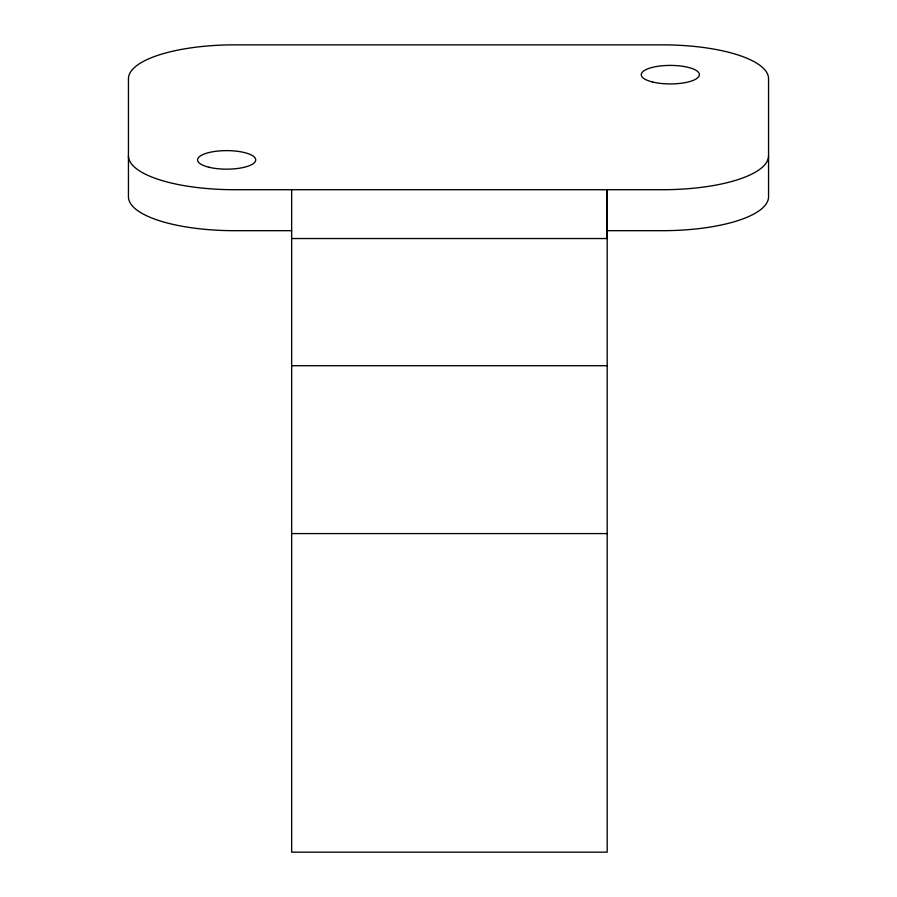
<?xml version="1.0" encoding="UTF-8"?>
<svg xmlns="http://www.w3.org/2000/svg" width="897" height="897" viewBox="0 0 897 897"><rect width="100%" height="100%" fill="white"/><g stroke="black" fill="none" stroke-linecap="round" stroke-linejoin="round"><path stroke-width="1.35" d="M291.648 230.686L234.689 230.686A106.238 33.884 0 0 1 128.439 196.791L128.45 78.734A106.238 33.884 0 0 1 234.689 44.85L662.311 44.85A106.238 33.884 0 0 1 768.55 78.734L768.55 196.791A106.238 33.884 0 0 1 662.311 230.686L607.191 230.686L607.101 189.715L607.191 238.535L291.648 238.535M291.648 365.718L607.191 365.718M291.648 533.58L607.191 533.58M607.191 230.686L607.191 852.15L291.648 852.15L291.648 189.715M128.439 155.831A106.238 33.884 0 0 0 234.689 189.715L662.311 189.715A106.238 33.884 0 0 0 768.55 155.831M652.736 82.042A29.052 9.262 0 0 0 699.155 75.841A29.052 9.262 0 0 0 659.127 66.12A29.052 9.262 0 0 0 652.736 82.042M209.057 167.268A29.052 9.262 0 0 0 255.477 161.079A29.052 9.262 0 0 0 215.448 151.346A29.052 9.262 0 0 0 209.057 167.268"/></g></svg>
